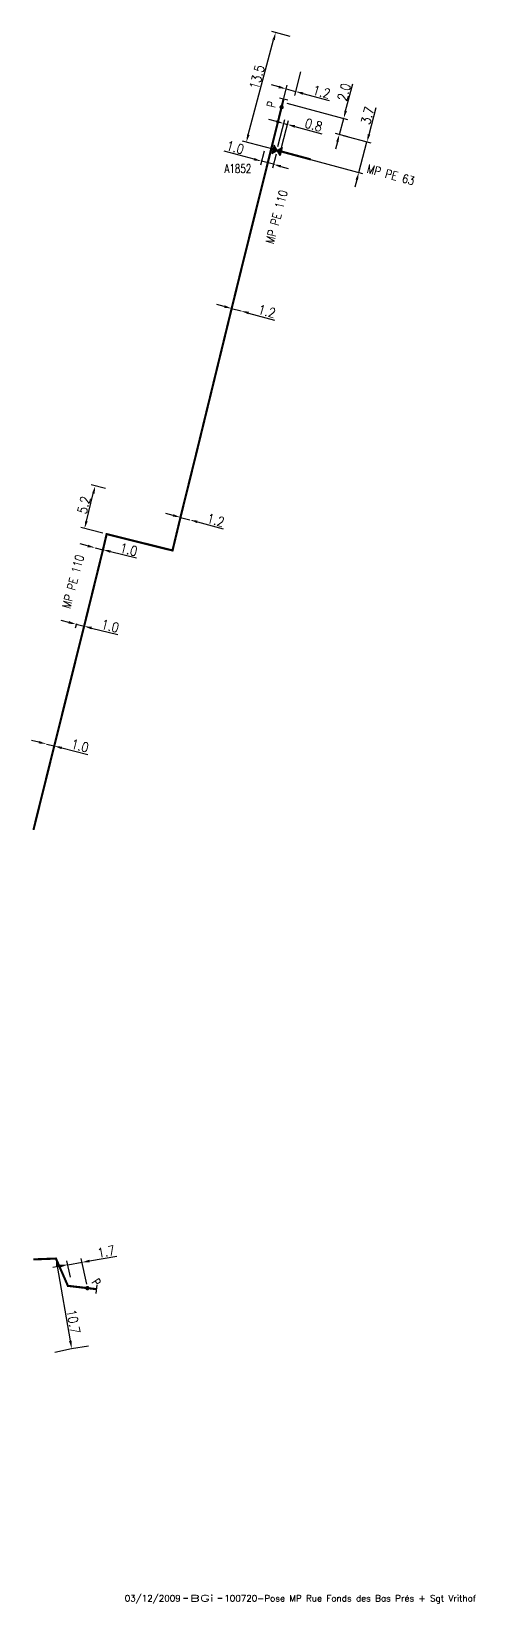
# Model space of a CAD drawing. Header units: millimetres. Extents: x 184000 to 185000, y 128000 to 129000.
# Drawn here: x 183999.8 to 184051.8, y 128510.3 to 128694.6 of the extents above; entities that cross this region are included whole.
import ezdxf
from ezdxf.enums import TextEntityAlignment as Align

# ---------------------------------------------------------------- set-up
doc = ezdxf.new("R2010")
doc.units = ezdxf.units.MM
doc.header["$PDMODE"] = 34
doc.linetypes.add('DASHED', pattern=[19.05, 12.7, -6.35])
doc.layers.get('0').update_dxf_attribs({"linetype": 'CONTINUOUS'})
doc.layers.get('DEFPOINTS').update_dxf_attribs({"linetype": 'CONTINUOUS'})
for name, color, linetype in [('G_120', 4, 'CONTINUOUS'), ('G_300', 7, 'CONTINUOUS'), ('G_340', 7, 'CONTINUOUS')]:
    doc.layers.add(name, color=color, linetype=linetype)
doc.layers.add('G_910', color=7, linetype='CONTINUOUS', plot=False)
doc.styles.add('G_ROMANS', font='ROMANS.SHX', dxfattribs={"width": 0.75})
doc.styles.get("Standard").update_dxf_attribs({"font": 'romans.shx', "width": 0.85})
doc.linetypes.add('G_typB_AP', pattern='A,5,-0.3,["o",Standard,S=1.5,R=0,X=0,Y=-0.5],-1.65', length=6.95)
doc.linetypes.add('G_TYPB_PE', pattern='A,5,-0.3,["o",Standard,S=1.5,R=0,X=0,Y=-0.5],-1.65', length=6.95)
doc.dimstyles.get("Standard").update_dxf_attribs({"dimtxt": 1.5, "dimasz": 1.2, "dimexe": 0.625, "dimexo": 0.625, "dimgap": 0.25, "dimtad": 1, "dimdec": 1, "dimzin": 0, "dimdsep": 46, "dimtxsty": 'Standard', "dimcen": -0.5, "dimadec": 0, "dimazin": 0, "dimtfac": 1, "dimtdec": 1, "dimtmove": 0, "dimatfit": 3, "dimfxl": 0, "dimtolj": 1, "dimtzin": 0, "dimarcsym": 0})

# ---------------------------------------------------------------- blocks, each defined once
blk = doc.blocks.new('G_300_12')
at = {"color": 0, "linetype": 'Continuous', "const_width": 0.248, "flags": 128}
blk.add_lwpolyline([(-0.13, 0, 1), (0.13, 0, 1)], format="xyb", close=True, dxfattribs=at)
at = {"color": 0, "linetype": 'Continuous', "style": 'G_ROMANS', "width": 0.75}
blk.add_text('P', height=1, dxfattribs=at).set_placement((0, 1.24), align=Align.MIDDLE)
at = {"color": 0, "linetype": 'Continuous', "width": 0.75, "flags": 3}
for tag, p in [('DEF_LEG', (0, -5)), ('DEF_COUP', (0, -7.5)), ('DEF_TYPE', (0, -10))]:
    blk.add_attdef(tag, text='', height=1.2, dxfattribs=at).set_placement(p, align=Align.MIDDLE)
blk = doc.blocks.new('G_340_07')
at = {"color": 0, "linetype": 'Continuous', "const_width": 0.25, "flags": 128}
blk.add_lwpolyline([(0, 0), (0.35, 0)], dxfattribs=at)
at = {"color": 0, "linetype": 'Continuous', "flags": 128}
blk.add_lwpolyline([(0.35, -0.5), (0.35, 0.5)], dxfattribs=at)
at = {"color": 0, "linetype": 'Continuous', "width": 0.75, "flags": 3}
for tag, p in [('DEF_LEG', (0, -5)), ('DEF_COUP', (0, -7.5)), ('DEF_TYPE', (0, -10))]:
    blk.add_attdef(tag, text='', height=1.2, dxfattribs=at).set_placement(p, align=Align.MIDDLE)
blk = doc.blocks.new('GIS_MODF')
at = {"color": 0, "linetype": 'Continuous', "flags": 128}
for points in [[(-2.26, -0.01), (-1.76, -0.01)], [(1.76, -0.01), (2.26, -0.01)]]:
    blk.add_lwpolyline(points, dxfattribs=at)
at = {"color": 0, "linetype": 'Continuous'}
blk.add_attdef('DATE', text='', height=0.75, dxfattribs=at).set_placement((-2.58, -0.39), align=Align.RIGHT)
at = {"color": 0, "linetype": 'Continuous', "width": 3.590909}
blk.add_attdef('USER', text='', height=0.75, dxfattribs=at).set_placement((-1.52, -0.39), (1.31, -0.39), align=Align.FIT)
at = {"color": 0, "linetype": 'Continuous'}
blk.add_attdef('DESC', (2.53, -0.39), '', height=0.75, dxfattribs=at)
blk = doc.blocks.new('*D250')
at = {"layer": 'DEFPOINTS', "color": 0, "linetype": 'Continuous', "transparency": 16777216}
for p in [(184004.03, 128549.99), (184004.44, 128548.06), (184006.33, 128547.25)]:
    blk.add_point(p, dxfattribs=at)
at = {"layer": 'G_300', "color": 0, "linetype": 'Continuous', "lineweight": -2, "transparency": 16777216}
for p, q in [((184003.14, 128549.84), (184002.26, 128549.69)), ((184004.34, 128548.52), (184003.93, 128550.45)), ((184004.03, 128549.99), (184005.7, 128550.28)), ((184006.24, 128547.71), (184005.6, 128550.74)), ((184006.58, 128550.44), (184009.76, 128550.99))]:
    blk.add_line(p, q, dxfattribs=at)
at = {"layer": 'G_300', "color": 0, "linetype": 'Continuous', "transparency": 16777216}
for points in [[(184003.12, 128549.99), (184003.17, 128549.69), (184004.03, 128549.99)], [(184006.56, 128550.59), (184006.61, 128550.29), (184005.7, 128550.28)]]:
    blk.add_solid(points, dxfattribs=at)
at = {"layer": 'G_300', "color": 0, "linetype": 'Continuous', "transparency": 16777216, "insert": (184008.52, 128551.54), "char_height": 1.125, "attachment_point": 5, "rotation": 9.8747}
blk.add_mtext('\\A1;1.7', dxfattribs=at)
blk = doc.blocks.new('*D251')
at = {"layer": 'DEFPOINTS', "color": 0, "linetype": 'Continuous', "transparency": 16777216}
for p in [(184007.23, 128634.05), (184007.23, 128634.05), (184008.15, 128633.82)]:
    blk.add_point(p, dxfattribs=at)
at = {"layer": 'G_120', "color": 0, "linetype": 'Continuous', "lineweight": -2, "transparency": 16777216}
for p, q in [((184006.35, 128634.27), (184005.48, 128634.49)), ((184007.23, 128634.05), (184008.15, 128633.82)), ((184009.02, 128633.6), (184012.07, 128632.85))]:
    blk.add_line(p, q, dxfattribs=at)
at = {"layer": 'G_120', "color": 0, "linetype": 'Continuous', "transparency": 16777216}
for points in [[(184006.39, 128634.41), (184006.32, 128634.12), (184007.23, 128634.05)], [(184009.06, 128633.75), (184008.98, 128633.46), (184008.15, 128633.82)]]:
    blk.add_solid(points, dxfattribs=at)
at = {"layer": 'G_120', "color": 0, "linetype": 'Continuous', "transparency": 16777216, "insert": (184011.16, 128633.84), "char_height": 1.125, "attachment_point": 5, "rotation": 346.0254}
blk.add_mtext('\\A1;1.0', dxfattribs=at)
blk = doc.blocks.new('*D252')
at = {"layer": 'DEFPOINTS', "color": 0, "linetype": 'Continuous', "transparency": 16777216}
for p in [(184005.01, 128625.08), (184005.14, 128625.58), (184005.94, 128624.85)]:
    blk.add_point(p, dxfattribs=at)
at = {"layer": 'G_120', "color": 0, "linetype": 'Continuous', "lineweight": -2, "transparency": 16777216}
for p, q in [((184004.14, 128625.3), (184003.27, 128625.52)), ((184005.03, 128625.13), (184004.9, 128624.63)), ((184005.01, 128625.08), (184005.94, 128624.85)), ((184006.81, 128624.64), (184009.9, 128623.87))]:
    blk.add_line(p, q, dxfattribs=at)
at = {"layer": 'G_120', "color": 0, "linetype": 'Continuous', "transparency": 16777216}
for points in [[(184004.18, 128625.45), (184004.1, 128625.15), (184005.01, 128625.08)], [(184006.85, 128624.78), (184006.77, 128624.49), (184005.94, 128624.85)]]:
    blk.add_solid(points, dxfattribs=at)
at = {"layer": 'G_120', "color": 0, "linetype": 'Continuous', "transparency": 16777216, "insert": (184009, 128624.87), "char_height": 1.125, "attachment_point": 5, "rotation": 346.0254}
blk.add_mtext('\\A1;1.0', dxfattribs=at)
blk = doc.blocks.new('*D253')
at = {"layer": 'DEFPOINTS', "color": 0, "linetype": 'Continuous', "transparency": 16777216}
for p in [(184001.52, 128611.04), (184001.52, 128611.04), (184002.44, 128610.81)]:
    blk.add_point(p, dxfattribs=at)
at = {"layer": 'G_120', "color": 0, "linetype": 'Continuous', "lineweight": -2, "transparency": 16777216}
for p, q in [((184000.64, 128611.25), (183999.77, 128611.47)), ((184001.52, 128611.04), (184002.44, 128610.81)), ((184003.31, 128610.59), (184006.36, 128609.83))]:
    blk.add_line(p, q, dxfattribs=at)
at = {"layer": 'G_120', "color": 0, "linetype": 'Continuous', "transparency": 16777216}
for points in [[(184000.68, 128611.4), (184000.61, 128611.11), (184001.52, 128611.04)], [(184003.35, 128610.73), (184003.27, 128610.44), (184002.44, 128610.81)]]:
    blk.add_solid(points, dxfattribs=at)
at = {"layer": 'G_120', "color": 0, "linetype": 'Continuous', "transparency": 16777216, "insert": (184005.45, 128610.83), "char_height": 1.125, "attachment_point": 5, "rotation": 346.0254}
blk.add_mtext('\\A1;1.0', dxfattribs=at)
blk = doc.blocks.new('*D254')
at = {"layer": 'DEFPOINTS', "color": 0, "linetype": 'Continuous', "transparency": 16777216}
for p in [(184002.64, 128550.72), (184004.47, 128540.18), (184004.47, 128540.18)]:
    blk.add_point(p, dxfattribs=at)
at = {"layer": 'G_120', "color": 0, "linetype": 'Continuous', "lineweight": -2, "transparency": 16777216}
blk.add_line((184002.79, 128549.83), (184004.32, 128541.06), dxfattribs=at)
at = {"layer": 'G_120', "color": 0, "linetype": 'Continuous', "transparency": 16777216}
for points in [[(184002.94, 128549.86), (184002.64, 128549.8), (184002.64, 128550.72)], [(184004.47, 128541.09), (184004.17, 128541.04), (184004.47, 128540.18)]]:
    blk.add_solid(points, dxfattribs=at)
at = {"layer": 'G_120', "color": 0, "linetype": 'Continuous', "transparency": 16777216, "insert": (184004.68, 128543.33), "char_height": 1.125, "attachment_point": 5, "rotation": 279.8747}
blk.add_mtext('\\A1;10.7', dxfattribs=at)
blk = doc.blocks.new('*D255')
at = {"layer": 'DEFPOINTS', "color": 0, "linetype": 'Continuous', "transparency": 16777216}
for p in [(184017.23, 128637.61), (184018.34, 128637.32), (184018.34, 128637.32)]:
    blk.add_point(p, dxfattribs=at)
at = {"layer": 'G_120', "color": 0, "linetype": 'Continuous', "lineweight": -2, "transparency": 16777216}
for p, q in [((184016.37, 128637.85), (184015.5, 128638.08)), ((184017.23, 128637.61), (184018.34, 128637.32)), ((184019.21, 128637.08), (184022.25, 128636.26))]:
    blk.add_line(p, q, dxfattribs=at)
at = {"layer": 'G_120', "color": 0, "linetype": 'Continuous', "transparency": 16777216}
for points in [[(184016.4, 128637.99), (184016.33, 128637.7), (184017.23, 128637.61)], [(184019.25, 128637.23), (184019.17, 128636.94), (184018.34, 128637.32)]]:
    blk.add_solid(points, dxfattribs=at)
at = {"layer": 'G_120', "color": 0, "linetype": 'Continuous', "transparency": 16777216, "insert": (184021.36, 128637.28), "char_height": 1.125, "attachment_point": 5, "rotation": 344.9171}
blk.add_mtext('\\A1;1.2', dxfattribs=at)
blk = doc.blocks.new('G_300_04')
at = {"linetype": 'Continuous'}
h = blk.add_hatch(color=0, dxfattribs=at)
h.paths.add_polyline_path([(-0.5, 0.5), (-0.5, -0.5), (0, 0)])
h.paths.add_polyline_path([(0.5, 0.5), (0, 0), (0.5, -0.5)])
at = {"color": 0, "linetype": 'Continuous', "flags": 128}
blk.add_lwpolyline([(-0.5, -0.5), (0.5, 0.5), (0.5, -0.5), (-0.5, 0.5)], close=True, dxfattribs=at)
at = {"color": 0, "linetype": 'Continuous', "width": 0.75}
blk.add_attdef('NUM', text='', height=1, dxfattribs=at).set_placement((0, 1.78), align=Align.MIDDLE_CENTER)
at = {"color": 0, "linetype": 'Continuous', "width": 0.75, "flags": 3}
for tag, p in [('DEF_LEG', (0, -5)), ('DEF_COUP', (0, -7.5)), ('DEF_TYPE', (0, -10))]:
    blk.add_attdef(tag, text='', height=1.2, dxfattribs=at).set_placement(p, align=Align.MIDDLE)
blk = doc.blocks.new('*D785')
at = {"layer": 'DEFPOINTS', "color": 0, "linetype": 'Continuous', "transparency": 16777216}
for p in [(184007.24, 128641.29), (184008.88, 128640.88), (184008.58, 128635.65)]:
    blk.add_point(p, dxfattribs=at)
at = {"layer": 'G_120', "color": 0, "linetype": 'Continuous', "lineweight": -2, "transparency": 16777216}
for p, q in [((184006.21, 128637.17), (184007.02, 128640.42)), ((184008.43, 128641), (184006.78, 128641.41)), ((184008.13, 128635.76), (184005.54, 128636.41))]:
    blk.add_line(p, q, dxfattribs=at)
at = {"layer": 'G_120', "color": 0, "linetype": 'Continuous', "transparency": 16777216}
for points in [[(184006.88, 128640.46), (184007.17, 128640.38), (184007.24, 128641.29)], [(184006.07, 128637.2), (184006.36, 128637.13), (184005.99, 128636.3)]]:
    blk.add_solid(points, dxfattribs=at)
at = {"layer": 'G_120', "color": 0, "linetype": 'Continuous', "transparency": 16777216, "insert": (184005.91, 128639.06), "char_height": 1.125, "attachment_point": 5, "rotation": 76.0254}
blk.add_mtext('\\A1;5.2', dxfattribs=at)
blk = doc.blocks.new('*D786')
at = {"layer": 'DEFPOINTS', "color": 0, "linetype": 'Continuous', "transparency": 16777216}
for p in [(184029.23, 128686.31), (184035.85, 128682.51), (184037.31, 128682.11)]:
    blk.add_point(p, dxfattribs=at)
at = {"layer": 'G_340', "color": 0, "linetype": 'Continuous', "lineweight": -2, "transparency": 16777216}
for p, q in [((184036.59, 128685.26), (184037.44, 128688.42)), ((184029.69, 128686.19), (184036.81, 128684.27)), ((184035.85, 128682.51), (184036.36, 128684.39)), ((184036.86, 128682.23), (184035.4, 128682.63)), ((184035.62, 128681.64), (184035.38, 128680.77))]:
    blk.add_line(p, q, dxfattribs=at)
at = {"layer": 'G_340', "color": 0, "linetype": 'Continuous', "transparency": 16777216}
for points in [[(184036.45, 128685.3), (184036.74, 128685.22), (184036.36, 128684.39)], [(184035.47, 128681.68), (184035.76, 128681.6), (184035.85, 128682.51)]]:
    blk.add_solid(points, dxfattribs=at)
at = {"layer": 'G_340', "color": 0, "linetype": 'Continuous', "transparency": 16777216, "insert": (184036.41, 128687.47), "char_height": 1.125, "attachment_point": 5, "rotation": 74.9171}
blk.add_mtext('\\A1;2.0', dxfattribs=at)
blk = doc.blocks.new('*D787')
at = {"layer": 'DEFPOINTS', "color": 0, "linetype": 'Continuous', "transparency": 16777216}
for p in [(184031.41, 128690.31), (184029.23, 128686.31), (184030.72, 128687.54)]:
    blk.add_point(p, dxfattribs=at)
at = {"layer": 'G_340', "color": 0, "linetype": 'Continuous', "lineweight": -2, "transparency": 16777216}
for p, q in [((184031.3, 128689.85), (184030.61, 128687.08)), ((184028.75, 128688.07), (184027.88, 128688.31)), ((184029.35, 128686.76), (184029.73, 128688.29)), ((184029.62, 128687.84), (184030.72, 128687.54)), ((184031.59, 128687.31), (184034.66, 128686.48))]:
    blk.add_line(p, q, dxfattribs=at)
at = {"layer": 'G_340', "color": 0, "linetype": 'Continuous', "transparency": 16777216}
for points in [[(184028.79, 128688.22), (184028.71, 128687.93), (184029.62, 128687.84)], [(184031.63, 128687.45), (184031.55, 128687.16), (184030.72, 128687.54)]]:
    blk.add_solid(points, dxfattribs=at)
at = {"layer": 'G_340', "color": 0, "linetype": 'Continuous', "transparency": 16777216, "insert": (184033.77, 128687.49), "char_height": 1.125, "attachment_point": 5, "rotation": 344.9171}
blk.add_mtext('\\A1;1.2', dxfattribs=at)
blk = doc.blocks.new('*D788')
at = {"layer": 'DEFPOINTS', "color": 0, "linetype": 'Continuous', "transparency": 16777216}
for p in [(184023.23, 128662.1), (184024.34, 128661.81), (184024.34, 128661.81)]:
    blk.add_point(p, dxfattribs=at)
at = {"layer": 'G_120', "color": 0, "linetype": 'Continuous', "lineweight": -2, "transparency": 16777216}
for p, q in [((184022.36, 128662.34), (184021.49, 128662.57)), ((184023.23, 128662.1), (184024.34, 128661.81)), ((184025.21, 128661.57), (184028.25, 128660.75))]:
    blk.add_line(p, q, dxfattribs=at)
at = {"layer": 'G_120', "color": 0, "linetype": 'Continuous', "transparency": 16777216}
for points in [[(184022.4, 128662.48), (184022.32, 128662.19), (184023.23, 128662.1)], [(184025.25, 128661.72), (184025.17, 128661.43), (184024.34, 128661.81)]]:
    blk.add_solid(points, dxfattribs=at)
at = {"layer": 'G_120', "color": 0, "linetype": 'Continuous', "transparency": 16777216, "insert": (184027.36, 128661.77), "char_height": 1.125, "attachment_point": 5, "rotation": 344.9171}
blk.add_mtext('\\A1;1.2', dxfattribs=at)
blk = doc.blocks.new('*D68')
at = {"layer": 'DEFPOINTS', "color": 0, "linetype": 'Continuous', "transparency": 16777216}
for p in [(184035.85, 128682.51), (184028.98, 128680.53), (184039.09, 128681.63)]:
    blk.add_point(p, dxfattribs=at)
at = {"layer": 'G_300', "color": 0, "linetype": 'Continuous', "lineweight": -2, "transparency": 16777216}
for p, q in [((184039.33, 128682.5), (184040.18, 128685.67)), ((184036.3, 128682.38), (184039.54, 128681.51)), ((184029.43, 128680.4), (184038.58, 128677.94)), ((184038.13, 128678.06), (184039.09, 128681.63)), ((184037.89, 128677.19), (184037.66, 128676.32))]:
    blk.add_line(p, q, dxfattribs=at)
at = {"layer": 'G_300', "color": 0, "linetype": 'Continuous', "transparency": 16777216}
for points in [[(184039.18, 128682.54), (184039.47, 128682.46), (184039.09, 128681.63)], [(184037.75, 128677.23), (184038.04, 128677.15), (184038.13, 128678.06)]]:
    blk.add_solid(points, dxfattribs=at)
at = {"layer": 'G_300', "color": 0, "linetype": 'Continuous', "transparency": 16777216, "insert": (184039.15, 128684.71), "char_height": 1.125, "attachment_point": 5, "rotation": 74.9171}
blk.add_mtext('\\A1;3.7', dxfattribs=at)
blk = doc.blocks.new('*D69')
at = {"layer": 'DEFPOINTS', "color": 0, "linetype": 'Continuous', "transparency": 16777216}
for p in [(184029.76, 128683.67), (184028.55, 128680.64), (184028.98, 128680.53)]:
    blk.add_point(p, dxfattribs=at)
at = {"layer": 'G_300', "color": 0, "linetype": 'Continuous', "lineweight": -2, "transparency": 16777216}
for p, q in [((184028.47, 128684.02), (184027.6, 128684.26)), ((184028.66, 128681.1), (184029.45, 128684.24)), ((184029.09, 128680.98), (184029.88, 128684.13)), ((184029.34, 128683.79), (184029.76, 128683.67)), ((184030.63, 128683.44), (184033.8, 128682.59))]:
    blk.add_line(p, q, dxfattribs=at)
at = {"layer": 'G_300', "color": 0, "linetype": 'Continuous', "transparency": 16777216}
for points in [[(184028.51, 128684.17), (184028.43, 128683.88), (184029.34, 128683.79)], [(184030.67, 128683.59), (184030.59, 128683.3), (184029.76, 128683.67)]]:
    blk.add_solid(points, dxfattribs=at)
at = {"layer": 'G_300', "color": 0, "linetype": 'Continuous', "transparency": 16777216, "insert": (184032.84, 128683.62), "char_height": 1.125, "attachment_point": 5, "rotation": 344.9171}
blk.add_mtext('\\A1;0.8', dxfattribs=at)
blk = doc.blocks.new('*D70')
at = {"layer": 'DEFPOINTS', "color": 0, "linetype": 'Continuous', "transparency": 16777216}
for p in [(184028.39, 128694.46), (184030.53, 128693.88), (184028.55, 128680.64)]:
    blk.add_point(p, dxfattribs=at)
at = {"layer": 'G_300', "color": 0, "linetype": 'Continuous', "lineweight": -2, "transparency": 16777216}
for p, q in [((184025.18, 128682.47), (184028.15, 128693.59)), ((184030.08, 128694), (184027.93, 128694.58)), ((184028.1, 128680.76), (184024.5, 128681.72))]:
    blk.add_line(p, q, dxfattribs=at)
at = {"layer": 'G_300', "color": 0, "linetype": 'Continuous', "transparency": 16777216}
for points in [[(184028.01, 128693.63), (184028.3, 128693.55), (184028.39, 128694.46)], [(184025.04, 128682.51), (184025.33, 128682.43), (184024.95, 128681.6)]]:
    blk.add_solid(points, dxfattribs=at)
at = {"layer": 'G_300', "color": 0, "linetype": 'Continuous', "transparency": 16777216, "insert": (184026.21, 128689.23), "char_height": 1.125, "attachment_point": 5, "rotation": 75.0252}
blk.add_mtext('\\A1;13.5', dxfattribs=at)
blk = doc.blocks.new('*D71')
at = {"layer": 'DEFPOINTS', "color": 0, "linetype": 'Continuous', "transparency": 16777216}
for p in [(184027.15, 128681.02), (184028.55, 128680.64), (184026.72, 128679.37)]:
    blk.add_point(p, dxfattribs=at)
at = {"layer": 'G_300', "color": 0, "linetype": 'Continuous', "lineweight": -2, "transparency": 16777216}
for p, q in [((184025.85, 128679.6), (184022.37, 128680.53)), ((184027.03, 128680.56), (184026.6, 128678.92)), ((184028.12, 128679), (184026.72, 128679.37)), ((184028.43, 128680.19), (184028, 128678.54)), ((184028.99, 128678.76), (184029.86, 128678.53))]:
    blk.add_line(p, q, dxfattribs=at)
at = {"layer": 'G_300', "color": 0, "linetype": 'Continuous', "transparency": 16777216}
for points in [[(184025.88, 128679.75), (184025.81, 128679.46), (184026.72, 128679.37)], [(184029.03, 128678.91), (184028.95, 128678.62), (184028.12, 128679)]]:
    blk.add_solid(points, dxfattribs=at)
at = {"layer": 'G_300', "color": 0, "linetype": 'Continuous', "transparency": 16777216, "insert": (184023.65, 128680.97), "char_height": 1.125, "attachment_point": 5, "rotation": 345.0252}
blk.add_mtext('\\A1;1.0', dxfattribs=at)

msp = doc.modelspace()

# ---------------------------------------------------------------- linework, layer by layer
at = {"layer": 'G_120', "linetype": 'G_TYPB_PE', "const_width": 0.25}
for points in [[(184000, 128600.97), (184002.44, 128610.81), (184005.94, 128624.85), (184008.15, 128633.82), (184008.58, 128635.65), (184016.3, 128633.73), (184017.23, 128637.61), (184018.99, 128644.72), (184023.23, 128662.1), (184024.49, 128667.23), (184027.87, 128680.82), (184029.08, 128685.7), (184029.23, 128686.31)], [(184028.07, 128680.77), (184027.87, 128680.82)], [(184029.03, 128680.51), (184032.49, 128679.58)]]:
    msp.add_lwpolyline(points, dxfattribs=at)
at = {"layer": 'G_120', "linetype": 'G_typB_AP', "const_width": 0.25}
msp.add_lwpolyline([(184000, 128550.62), (184002.64, 128550.72), (184004.04, 128547.52), (184007.05, 128547.17)], dxfattribs=at)
at = {"layer": 'G_120', "color": 7, "linetype": 'DASHED', "flags": 128}
msp.add_lwpolyline([(184002.52, 128539.75), (184004.47, 128540.18), (184006.45, 128540.5)], dxfattribs=at)

# ---------------------------------------------------------------- block references
at = {"layer": 'G_300'}
for p, rotation in [((184029.08, 128685.7), 75.02102639082403), ((184006.33, 128547.25), 304.0376735036988)]:
    msp.add_blockref('G_300_12', p, dxfattribs=dict(at, rotation=rotation))
ref = msp.add_blockref('G_300_04', (184028.55, 128680.64), dxfattribs=dict(at, rotation=344.9170926756231))
ref.add_attrib('NUM', 'A1852', dxfattribs={"layer": '0', "color": 0, "linetype": 'Continuous', "height": 1, "rotation": 360, "style": 'G_ROMANS', "width": 0.75}).set_placement((184023.96, 128678.5), align=Align.MIDDLE)
at = {"layer": 'G_340'}
for p, rotation in [((184029.23, 128686.31), 76.03997907970317), ((184007.05, 128547.17), 353.4541298109575)]:
    msp.add_blockref('G_340_07', p, dxfattribs=dict(at, rotation=rotation))
at = {"layer": 'G_910'}
ref = msp.add_blockref('GIS_MODF', (184019.84, 128510.91), dxfattribs=at)
ref.add_attrib('DATE', '03/12/2009', dxfattribs={"layer": '0', "color": 0, "linetype": 'Continuous', "height": 0.75}).set_placement((184017.26, 128510.52), align=Align.RIGHT)
ref.add_attrib('USER', 'BGi', dxfattribs={"layer": '0', "color": 0, "linetype": 'Continuous', "height": 0.75, "width": 1.680851}).set_placement((184018.32, 128510.52), (184021.15, 128510.52), align=Align.FIT)
ref.add_attrib('DESC', '100720-Pose MP Rue Fonds des Bas Prés + Sgt Vrithof', (184022.37, 128510.52), dxfattribs={"layer": '0', "color": 0, "linetype": 'Continuous', "height": 0.75})

# ---------------------------------------------------------------- texts
at = {"layer": 'G_120', "linetype": 'Continuous', "width": 0.85}
for s, rotation, p in [('MP PE 63', 344.6868, (184041.88, 128677.78)), ('MP PE 110', 75.1081, (184028.49, 128672.83)), ('MP PE 110', 75.1081, (184004.64, 128630.08))]:
    msp.add_text(s, height=1, rotation=rotation, dxfattribs=at).set_placement(p, align=Align.MIDDLE)

# ---------------------------------------------------------------- dimensions: what is measured, and where the dimension line sits
at = {"layer": 'G_120', "linetype": 'Continuous'}
for base, p1, p2, angle, picture, middle in [((184024.34, 128661.81), (184023.23, 128662.1), (184024.34, 128661.81), 164.9171, '*D788', (184027.16, 128661.04)), ((184007.238239, 128641.292865), (184008.583124, 128635.651106), (184008.883531, 128640.883422), 256.025398, '*D785', (184006.63767, 128638.879559)), ((184018.34, 128637.32), (184017.23, 128637.61), (184018.34, 128637.32), 164.9171, '*D255', (184021.17, 128636.56)), ((184007.2258, 128634.0514), (184008.1477, 128633.822), (184007.2258, 128634.0514), 346.0254, '*D251', (184010.9822, 128633.1166)), ((184001.5159, 128611.036), (184002.4378, 128610.8066), (184001.5159, 128611.036), 346.0254, '*D253', (184005.2723, 128610.1012)), ((184004.47, 128540.18), (184002.64, 128550.72), (184004.47, 128540.18), 99.8747, '*D254', (184003.95, 128543.2))]:
    dim = msp.add_linear_dim(base=base, p1=p1, p2=p2, angle=angle, dimstyle='Standard', override={"dimscale": 0.75}, dxfattribs=at)
    dim.commit()
    dim.dimension.update_dxf_attribs({"geometry": picture, "text_midpoint": middle, "dimtype": 160})
dim = msp.add_linear_dim(base=(184005.01, 128625.08), p1=(184005.94, 128624.85), p2=(184005.14, 128625.58), angle=346.0254, text='1.0', dimstyle='Standard', override={"dimscale": 0.75}, dxfattribs=at)
dim.commit()
dim.dimension.update_dxf_attribs({"geometry": '*D252', "text_midpoint": (184008.81, 128624.14), "dimtype": 160})
at = {"layer": 'G_300', "linetype": 'Continuous'}
for base, p2, angle, text, picture, middle in [((184028.39, 128694.46), (184030.53, 128693.88), 255.0252, '13.5', '*D70', (184026.94, 128689.04)), ((184029.76, 128683.67), (184028.98, 128680.53), 164.9171, '0.8', '*D69', (184032.65, 128682.9)), ((184026.72, 128679.37), (184027.15, 128681.02), 345.0252, '1.0', '*D71', (184023.46, 128680.24))]:
    dim = msp.add_linear_dim(base=base, p1=(184028.55, 128680.64), p2=p2, angle=angle, text=text, dimstyle='Standard', override={"dimscale": 0.75, "dimatfit": 0}, dxfattribs=at)
    dim.commit()
    dim.dimension.update_dxf_attribs({"geometry": picture, "text_midpoint": middle, "dimtype": 160})
for base, p1, p2, angle, override, picture, middle in [((184039.09, 128681.63), (184028.98, 128680.53), (184035.85, 128682.51), 254.9171, {"dimscale": 0.75, "dimatfit": 0}, '*D68', (184039.87, 128684.52)), ((184004.03, 128549.99), (184006.33, 128547.25), (184004.44, 128548.06), 9.8747, {"dimscale": 0.75}, '*D250', (184008.65, 128550.8))]:
    dim = msp.add_linear_dim(base=base, p1=p1, p2=p2, angle=angle, dimstyle='Standard', override=override, dxfattribs=at)
    dim.commit()
    dim.dimension.update_dxf_attribs({"geometry": picture, "text_midpoint": middle, "dimtype": 160})
at = {"layer": 'G_340', "linetype": 'Continuous'}
dim = msp.add_linear_dim(base=(184030.72, 128687.54), p1=(184029.23, 128686.31), p2=(184031.41, 128690.31), angle=164.9171, text='1.2', dimstyle='Standard', override={"dimscale": 0.75}, dxfattribs=at)
dim.commit()
dim.dimension.update_dxf_attribs({"geometry": '*D787', "text_midpoint": (184033.58, 128686.77), "dimtype": 160})
dim = msp.add_linear_dim(base=(184035.85, 128682.51), p1=(184029.23, 128686.31), p2=(184037.31, 128682.11), angle=74.9171, dimstyle='Standard', override={"dimscale": 0.75}, dxfattribs=at)
dim.commit()
dim.dimension.update_dxf_attribs({"geometry": '*D786', "text_midpoint": (184037.14, 128687.27), "dimtype": 160})

doc.saveas('drawing.dxf')
